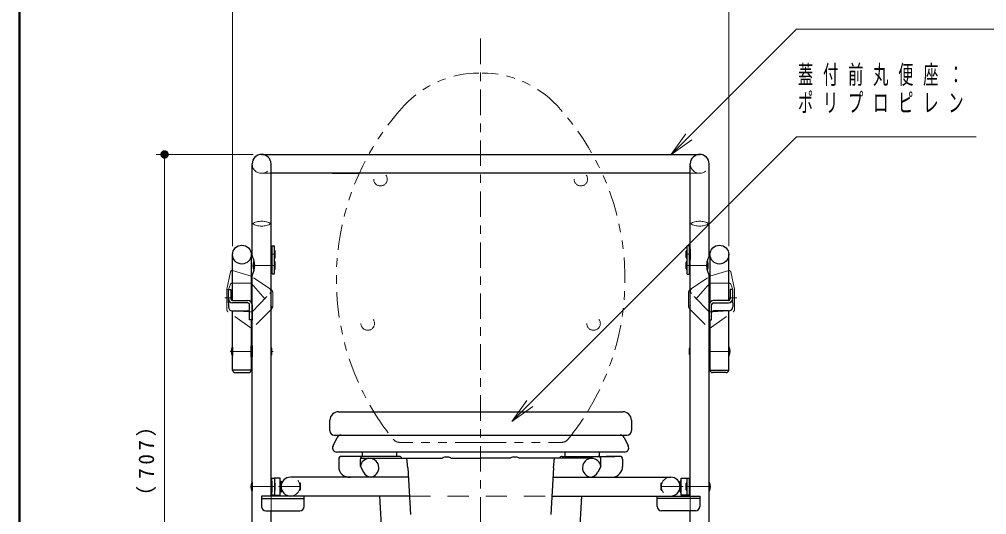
# Model space of a CAD drawing. Units: millimetres on the paper. Extents: x -385 to 0, y -297 to 267.
# Drawn here: x -385 to -271.1, y -150.8 to -92.4 of the extents above; entities that cross this region are included whole.
import ezdxf

# ---------------------------------------------------------------- set-up
doc = ezdxf.new("R2010")
doc.units = ezdxf.units.MM
for name, pattern in [('USER1', [4.5, 2.5, -2]), ('USER2', [6, 3, -1, 1, -1]), ('USER3', [8, 3, -1, 1, -1, 1, -1])]:
    doc.linetypes.add(name, pattern=pattern)
doc.layers.add('LY_3', color=7, linetype='Continuous', lineweight=25)
doc.layers.add('LY_4', color=7, linetype='Continuous', lineweight=13)
doc.styles.add('ＭＳ ゴシック', font='')
doc.styles.get('ＭＳ ゴシック').set_extended_font_data('MS Gothic')

# ---------------------------------------------------------------- blocks, each defined once
blk = doc.blocks.new('filled_dot')
at = {"color": 0, "linetype": 'Continuous', "lineweight": -2, "const_width": 1.25}
blk.add_lwpolyline([(-0.625, 0, 1), (0.625, 0, 1)], format="xyb", close=True, dxfattribs=at)

msp = doc.modelspace()

# ---------------------------------------------------------------- linework, layer by layer
at = {"layer": 'LY_3', "lineweight": 13}
for p, q in [((-359.896, -119.132), (-359.896, -89.742)), ((-301.436, -119.132), (-301.436, -89.742)), ((-308.266, -108.389), (-306.498, -105.914)), ((-308.266, -108.389), (-306.145, -106.268)), ((-305.791, -106.621), (-308.266, -108.389)), ((-357.466, -108.33), (-368.896, -108.33)), ((-367.896, -179.022), (-367.896, -108.33)), ((-326.974, -139.779), (-325.206, -137.304)), ((-326.974, -139.779), (-324.853, -137.658)), ((-324.499, -138.011), (-326.974, -139.779))]:
    msp.add_line(p, q, dxfattribs=at)
at = {"layer": 'LY_3', "color": 2, "linetype": 'USER2', "lineweight": 13}
for p, q in [((-330.666, -205.69), (-330.666, -94.485)), ((-355.356, -120.085), (-354.856, -120.085)), ((-305.976, -120.085), (-306.476, -120.085)), ((-357.484, -121.419), (-354.856, -121.419)), ((-303.847, -121.419), (-306.476, -121.419)), ((-360.802, -125.238), (-359.971, -125.238)), ((-301.351, -125.238), (-300.474, -125.238)), ((-360.181, -131.531), (-357.576, -131.531)), ((-355.356, -131.531), (-355.095, -131.531)), ((-305.976, -131.531), (-306.076, -131.531)), ((-301.286, -131.531), (-303.756, -131.531)), ((-357.726, -147.452), (-354.856, -147.452)), ((-354.492, -147.452), (-351.898, -147.452)), ((-306.8, -147.452), (-309.434, -147.452)), ((-303.606, -147.452), (-306.476, -147.452))]:
    msp.add_line(p, q, dxfattribs=at)
at = {"layer": 'LY_3'}
for p, q in [((-356.466, -108.33), (-304.866, -108.33)), ((-357.576, -120.241), (-357.576, -109.44)), ((-355.356, -124.235), (-355.356, -109.44)), ((-305.976, -124.241), (-305.976, -109.44)), ((-303.756, -120.241), (-303.756, -109.44)), ((-305.976, -110.55), (-355.356, -110.55)), ((-348.133, -110.55), (-344.969, -110.55)), ((-313.002, -110.545), (-342.5, -110.545)), ((-355.356, -119.435), (-355.356, -120.735)), ((-355.256, -119.435), (-355.356, -119.435)), ((-355.256, -119.137), (-355.206, -119.087)), ((-355.256, -119.137), (-355.256, -122.369)), ((-355.256, -120.735), (-355.256, -119.435)), ((-355.206, -119.087), (-355.006, -119.087)), ((-354.956, -119.137), (-355.006, -119.087)), ((-354.956, -122.369), (-354.956, -119.137)), ((-306.376, -119.137), (-306.326, -119.087)), ((-306.376, -119.137), (-306.376, -122.369)), ((-306.126, -119.087), (-306.326, -119.087)), ((-306.076, -119.137), (-306.126, -119.087)), ((-306.076, -122.369), (-306.076, -119.137)), ((-306.076, -119.435), (-305.976, -119.435)), ((-306.076, -120.735), (-306.076, -119.435)), ((-305.976, -119.435), (-305.976, -120.735)), ((-359.896, -125.55), (-359.896, -120.132)), ((-357.676, -120.132), (-357.676, -125.75)), ((-355.356, -120.735), (-355.256, -120.735)), ((-355.356, -120.769), (-355.256, -120.769)), ((-355.356, -122.069), (-355.356, -120.769)), ((-355.256, -120.769), (-355.256, -122.069)), ((-354.856, -120.435), (-354.856, -119.735)), ((-306.476, -120.435), (-306.476, -119.735)), ((-305.976, -120.735), (-306.076, -120.735)), ((-306.076, -120.769), (-306.076, -122.069)), ((-305.976, -120.769), (-306.076, -120.769)), ((-305.976, -122.069), (-305.976, -120.769)), ((-303.656, -120.132), (-303.656, -125.75)), ((-301.436, -125.55), (-301.436, -120.132)), ((-357.334, -120.919), (-357.384, -120.919)), ((-357.334, -121.919), (-357.334, -120.919)), ((-357.334, -121.119), (-357.297, -121.119)), ((-357.334, -121.719), (-357.297, -121.719)), ((-354.856, -121.769), (-354.856, -121.069)), ((-306.476, -121.769), (-306.476, -121.069)), ((-303.997, -121.119), (-304.035, -121.119)), ((-303.997, -121.719), (-304.035, -121.719)), ((-303.997, -120.919), (-303.947, -120.919)), ((-303.997, -121.919), (-303.997, -120.919)), ((-357.576, -122.738), (-357.576, -122.597)), ((-357.576, -123.617), (-357.576, -122.738)), ((-357.384, -121.919), (-357.334, -121.919)), ((-355.256, -122.069), (-355.356, -122.069)), ((-355.206, -122.419), (-355.256, -122.369)), ((-355.006, -122.419), (-355.206, -122.419)), ((-355.006, -122.419), (-354.956, -122.369)), ((-306.376, -122.369), (-306.326, -122.419)), ((-306.326, -122.419), (-306.126, -122.419)), ((-306.126, -122.419), (-306.076, -122.369)), ((-306.076, -122.069), (-305.976, -122.069)), ((-303.947, -121.919), (-303.997, -121.919)), ((-303.756, -122.738), (-303.756, -122.597)), ((-303.756, -123.617), (-303.756, -122.738)), ((-357.576, -125.435), (-357.576, -123.617)), ((-303.756, -171.912), (-303.756, -123.617)), ((-360.376, -124.235), (-360.076, -124.235)), ((-360.376, -125.814), (-360.376, -124.235)), ((-360.076, -124.235), (-360.076, -125.35)), ((-355.356, -126.158), (-355.356, -124.235)), ((-305.976, -126.158), (-305.976, -124.241)), ((-301.256, -124.235), (-301.256, -125.35)), ((-300.956, -124.235), (-301.256, -124.235)), ((-300.956, -125.814), (-300.956, -124.235)), ((-360.376, -125.814), (-360.376, -126.27)), ((-359.876, -125.55), (-358.076, -125.55)), ((-358.076, -125.814), (-359.876, -125.814)), ((-357.876, -126.77), (-357.876, -126.014)), ((-357.576, -171.912), (-357.576, -125.435)), ((-357.576, -126.05), (-357.576, -127.824)), ((-355.356, -148.562), (-355.356, -126.158)), ((-305.976, -148.562), (-305.976, -126.158)), ((-303.756, -126.05), (-303.756, -127.824)), ((-303.456, -126.77), (-303.456, -126.014)), ((-301.456, -125.55), (-303.256, -125.55)), ((-303.256, -125.814), (-301.456, -125.814)), ((-300.956, -125.814), (-300.956, -126.27)), ((-359.896, -133.742), (-359.896, -126.769)), ((-359.876, -126.77), (-358.076, -126.77)), ((-357.876, -127.824), (-357.876, -126.77)), ((-303.456, -127.824), (-303.456, -126.77)), ((-301.456, -126.77), (-303.256, -126.77)), ((-301.436, -127.239), (-301.436, -126.77)), ((-301.436, -133.742), (-301.436, -127.239)), ((-357.576, -127.824), (-357.876, -127.824)), ((-357.676, -127.824), (-357.676, -133.742)), ((-303.756, -127.824), (-303.456, -127.824)), ((-303.656, -127.824), (-303.656, -128.798)), ((-303.656, -128.798), (-303.656, -133.742)), ((-357.676, -130.881), (-357.576, -130.881)), ((-357.676, -132.181), (-357.676, -130.881)), ((-357.576, -130.881), (-357.576, -132.181)), ((-303.756, -130.881), (-303.756, -132.181)), ((-303.656, -130.881), (-303.756, -130.881)), ((-303.656, -132.181), (-303.656, -130.881)), ((-359.946, -131.031), (-359.896, -131.031)), ((-359.896, -132.031), (-359.946, -132.031)), ((-359.896, -131.031), (-359.896, -132.031)), ((-355.256, -131.881), (-355.256, -131.181)), ((-306.076, -131.881), (-306.076, -131.181)), ((-301.436, -131.031), (-301.436, -132.031)), ((-301.386, -131.031), (-301.436, -131.031)), ((-301.436, -132.031), (-301.386, -132.031)), ((-357.576, -132.181), (-357.676, -132.181)), ((-303.756, -132.181), (-303.656, -132.181)), ((-357.676, -133.742), (-359.896, -133.742)), ((-359.586, -134.023), (-357.986, -134.023)), ((-303.656, -133.742), (-301.436, -133.742)), ((-301.746, -134.023), (-303.346, -134.023)), ((-347.416, -138.635), (-313.916, -138.635)), ((-348.416, -140.85), (-348.416, -139.635)), ((-312.916, -139.635), (-312.916, -140.85)), ((-348.416, -140.85), (-348.416, -140.883)), ((-312.916, -140.883), (-312.916, -140.85)), ((-348.055, -142.666), (-347.554, -141.66)), ((-347.916, -141.383), (-313.416, -141.383)), ((-347.106, -141.383), (-335.225, -141.383)), ((-326.106, -141.383), (-314.225, -141.383)), ((-313.778, -141.66), (-313.276, -142.666)), ((-330.665, -143.389), (-347.608, -143.389)), ((-344.629, -143.389), (-344.629, -143.892)), ((-340.57, -143.389), (-340.57, -143.892)), ((-313.724, -143.389), (-330.665, -143.389)), ((-320.761, -143.389), (-320.761, -143.892)), ((-316.709, -143.389), (-316.709, -143.892)), ((-347.386, -144.222), (-347.386, -145.092)), ((-340.266, -143.892), (-347.056, -143.892)), ((-344.836, -145.092), (-344.836, -144.222)), ((-344.82, -144.122), (-339.368, -144.122)), ((-339.244, -145.232), (-339.368, -144.122)), ((-339.368, -144.122), (-335.166, -144.122)), ((-335.166, -144.072), (-335.166, -144.122)), ((-334.166, -144.072), (-334.166, -144.122)), ((-334.166, -144.072), (-334.166, -144.122)), ((-334.166, -144.122), (-330.666, -144.122)), ((-327.166, -144.122), (-330.666, -144.122)), ((-327.166, -144.072), (-327.166, -144.122)), ((-326.166, -144.072), (-326.166, -144.122)), ((-321.964, -144.122), (-326.166, -144.122)), ((-322.087, -145.232), (-321.964, -144.122)), ((-317.505, -144.122), (-321.964, -144.122)), ((-321.384, -144.122), (-321.363, -144.079)), ((-321.384, -144.122), (-321.363, -144.079)), ((-321.066, -143.892), (-314.845, -143.892)), ((-316.496, -145.092), (-316.496, -144.222)), ((-314.276, -143.892), (-315.873, -143.892)), ((-313.946, -144.222), (-313.946, -145.092)), ((-344.836, -145.092), (-344.471, -145.763)), ((-339.244, -145.232), (-338.942, -150.759)), ((-322.087, -145.232), (-322.39, -150.759)), ((-316.496, -145.092), (-316.861, -145.763)), ((-357.626, -146.952), (-357.576, -146.952)), ((-357.576, -146.952), (-357.576, -147.952)), ((-355.356, -146.802), (-355.256, -146.802)), ((-355.356, -148.102), (-355.356, -146.802)), ((-355.256, -146.452), (-354.956, -146.452)), ((-355.256, -148.452), (-355.256, -146.452)), ((-355.256, -146.802), (-355.256, -148.102)), ((-354.266, -146.452), (-354.956, -146.452)), ((-354.956, -146.452), (-354.956, -148.452)), ((-354.266, -148.452), (-354.266, -146.452)), ((-354.266, -146.802), (-354.166, -146.802)), ((-354.266, -148.102), (-354.266, -146.802)), ((-354.166, -146.802), (-354.166, -148.102)), ((-339.184, -146.342), (-353.056, -146.342)), ((-322.148, -146.342), (-308.276, -146.342)), ((-307.166, -146.802), (-307.166, -148.102)), ((-307.066, -146.802), (-307.166, -146.802)), ((-307.066, -146.452), (-306.376, -146.452)), ((-307.066, -148.452), (-307.066, -146.452)), ((-307.066, -148.102), (-307.066, -146.802)), ((-306.376, -146.452), (-306.376, -148.452)), ((-306.376, -146.452), (-306.076, -146.452)), ((-306.076, -148.452), (-306.076, -146.452)), ((-306.076, -146.802), (-306.076, -148.102)), ((-305.976, -146.802), (-306.076, -146.802)), ((-305.976, -148.102), (-305.976, -146.802)), ((-303.756, -146.952), (-303.756, -147.952)), ((-303.706, -146.952), (-303.756, -146.952)), ((-357.576, -147.952), (-357.626, -147.952)), ((-355.256, -148.102), (-355.356, -148.102)), ((-354.856, -147.802), (-354.856, -147.102)), ((-354.166, -148.102), (-354.266, -148.102)), ((-307.166, -148.102), (-307.066, -148.102)), ((-306.476, -147.802), (-306.476, -147.102)), ((-306.076, -148.102), (-305.976, -148.102)), ((-303.756, -147.952), (-303.706, -147.952)), ((-356.466, -148.562), (-356.466, -149.795)), ((-351.466, -148.562), (-356.466, -148.562)), ((-356.466, -148.562), (-356.466, -149.695)), ((-356.466, -148.862), (-351.466, -148.862)), ((-354.956, -148.452), (-355.256, -148.452)), ((-354.956, -148.452), (-354.266, -148.452)), ((-339.063, -148.562), (-353.056, -148.562)), ((-351.466, -149.795), (-351.466, -148.562)), ((-351.466, -149.645), (-351.466, -148.562)), ((-340.902, -176.804), (-342.537, -148.562)), ((-322.268, -148.562), (-308.276, -148.562)), ((-318.794, -148.562), (-320.429, -176.794)), ((-309.866, -148.562), (-304.866, -148.562)), ((-309.866, -149.795), (-309.866, -148.562)), ((-309.866, -149.645), (-309.866, -148.562)), ((-304.866, -148.862), (-309.866, -148.862)), ((-306.376, -148.452), (-307.066, -148.452)), ((-306.076, -148.452), (-306.376, -148.452)), ((-304.866, -148.562), (-304.866, -149.795)), ((-304.866, -148.562), (-304.866, -149.695)), ((-355.966, -150.295), (-351.966, -150.295)), ((-355.356, -171.912), (-355.356, -150.295)), ((-305.366, -150.295), (-309.366, -150.295)), ((-305.976, -171.912), (-305.976, -150.295))]:
    msp.add_line(p, q, dxfattribs=at)
at = {"layer": 'LY_3', "color": 40, "linetype": 'USER1', "lineweight": 13}
for p, q in [((-355.356, -110.55), (-356.437, -110.55)), ((-342.133, -110.55), (-342.065, -110.55)), ((-319.267, -110.55), (-318.465, -110.55)), ((-316.362, -110.55), (-316.245, -110.55)), ((-304.916, -110.55), (-305.976, -110.55)), ((-352.041, -147.002), (-351.998, -147.002)), ((-352.041, -147.902), (-351.998, -147.902)), ((-351.898, -147.802), (-351.898, -147.102)), ((-309.434, -147.802), (-309.434, -147.102)), ((-309.29, -147.002), (-309.334, -147.002)), ((-309.29, -147.902), (-309.334, -147.902)), ((-355.356, -150.295), (-355.356, -148.562)), ((-339.062, -148.562), (-322.27, -148.562)), ((-305.976, -150.295), (-305.976, -148.562))]:
    msp.add_line(p, q, dxfattribs=at)
at = {"layer": 'LY_3', "color": 110, "linetype": 'USER1', "lineweight": 13}
for p, q in [((-360.567, -124.194), (-360.13, -122.165)), ((-359.934, -122.007), (-359.896, -122.007)), ((-359.896, -122.007), (-357.676, -122.671)), ((-355.332, -124.257), (-357.676, -122.671)), ((-306, -124.257), (-303.656, -122.671)), ((-301.436, -122.007), (-303.656, -122.671)), ((-301.397, -122.007), (-301.436, -122.007)), ((-300.765, -124.194), (-301.202, -122.165)), ((-360.376, -124.235), (-360.145, -123.629)), ((-359.958, -123.5), (-359.896, -123.5)), ((-359.896, -123.5), (-357.678, -123.5)), ((-357.678, -123.5), (-355.399, -126.099)), ((-303.654, -123.5), (-305.932, -126.099)), ((-301.436, -123.5), (-303.654, -123.5)), ((-301.374, -123.5), (-301.436, -123.5)), ((-300.956, -124.235), (-301.187, -123.629)), ((-360.576, -124.488), (-360.576, -124.278)), ((-360.576, -124.488), (-360.576, -126.553)), ((-357.576, -126.868), (-355.488, -124.719)), ((-355.156, -126.214), (-355.156, -124.588)), ((-306.176, -126.214), (-306.176, -124.588)), ((-303.756, -126.868), (-305.843, -124.719)), ((-300.756, -124.488), (-300.756, -124.278)), ((-300.756, -124.488), (-300.756, -126.553)), ((-357.576, -128.868), (-360.406, -126.881)), ((-357.904, -126.868), (-359.9, -126.769)), ((-357.904, -126.868), (-357.576, -126.868)), ((-355.356, -126.582), (-357.576, -128.868)), ((-355.269, -126.493), (-355.356, -126.582)), ((-306.063, -126.493), (-305.976, -126.582)), ((-305.976, -126.582), (-303.756, -128.868)), ((-303.428, -126.868), (-303.756, -126.868)), ((-303.756, -128.868), (-300.926, -126.881)), ((-303.428, -126.868), (-301.431, -126.769))]:
    msp.add_line(p, q, dxfattribs=at)
at = {"layer": 'LY_3', "color": 1, "linetype": 'USER3', "lineweight": 13}
for q in [(-340.194, -142.242), (-321.138, -142.242)]:
    msp.add_line((-330.666, -142.242), q, dxfattribs=at)
at = {"layer": 'LY_3', "lineweight": 13}
for points in [[(-308.266, -108.389), (-293.466, -93.589), (-266.281, -93.589)], [(-326.974, -139.779), (-293.466, -106.271), (-272.292, -106.271)]]:
    msp.add_lwpolyline(points, dxfattribs=at)
at = {"layer": 'LY_3', "color": 40, "linetype": 'USER1', "lineweight": 13}
for centre in [(-342.466, -111.242), (-318.866, -111.242), (-343.966, -128.242), (-317.366, -128.242)]:
    msp.add_circle(centre, 0.8, dxfattribs=at)
at = {"layer": 'LY_3'}
for centre in [(-358.786, -120.132), (-302.546, -120.132)]:
    msp.add_circle(centre, 1.11, dxfattribs=at)
at = {"layer": 'LY_3', "color": 1, "linetype": 'USER3', "lineweight": 13}
for centre, radius, start, end in [((-330.865, -110.742), 12, 90, 137.162), ((-330.467, -110.742), 12, 42.8377, 90), ((-317.666, -122.981), 30, 137.162, 211.454), ((-343.666, -122.981), 30, 328.546, 42.8377), ((-317.666, -122.981), 30, 211.454, 219.028), ((-343.666, -122.981), 30, 320.972, 328.546), ((-340.194, -141.242), 1, 219.028, 270), ((-321.138, -141.242), 1, 270, 320.972)]:
    msp.add_arc(centre, radius, start, end, dxfattribs=at)
at = {"layer": 'LY_3'}
for centre, radius, start, end in [((-356.466, -109.44), 1.11, 0, 180), ((-304.866, -109.44), 1.11, 0, 180), ((-357.276, -120.241), 0.3, 180, 208.577), ((-359.438, -121.419), 2.163, 331.423, 28.5773), ((-354.956, -119.735), 0.1, 0, 90), ((-354.956, -120.435), 0.1, 270, 0), ((-306.376, -119.735), 0.1, 90, 180), ((-306.376, -120.435), 0.1, 180, 270), ((-301.893, -121.419), 2.163, 151.423, 208.577), ((-304.056, -120.241), 0.3, 331.423, 0), ((-356.184, -121.419), 1.3, 157.38, 202.62), ((-354.956, -121.069), 0.1, 0, 90), ((-354.956, -121.769), 0.1, 270, 0), ((-306.376, -121.069), 0.1, 90, 180), ((-306.376, -121.769), 0.1, 180, 270), ((-305.147, -121.419), 1.3, 337.38, 22.6199), ((-357.276, -122.597), 0.3, 151.423, 180), ((-304.056, -122.597), 0.3, 0, 28.5773), ((-360.176, -124.278), 0.4, 167.843, 180), ((-359.876, -125.314), 0.5, 180, 270), ((-301.456, -125.314), 0.5, 270, 0), ((-359.876, -126.27), 0.5, 180, 270), ((-359.876, -125.35), 0.2, 180, 270), ((-358.076, -126.05), 0.5, 0, 90), ((-358.076, -126.014), 0.2, 0, 90), ((-303.256, -126.05), 0.5, 90, 180), ((-303.256, -126.014), 0.2, 90, 180), ((-301.456, -125.35), 0.2, 270, 0), ((-301.456, -126.27), 0.5, 270, 0), ((-358.076, -126.97), 0.2, 0, 90), ((-303.256, -126.97), 0.2, 90, 180), ((-358.746, -131.531), 1.3, 157.38, 202.62), ((-355.356, -131.181), 0.1, 0, 90), ((-355.356, -131.881), 0.1, 270, 0), ((-305.976, -131.181), 0.1, 90, 180), ((-305.976, -131.881), 0.1, 180, 270), ((-302.586, -131.531), 1.3, 337.38, 22.6199), ((-359.586, -133.723), 0.3, 183.561, 270), ((-357.986, -133.723), 0.3, 270, 356.439), ((-303.346, -133.723), 0.3, 183.561, 270), ((-301.746, -133.723), 0.3, 270, 356.439), ((-347.416, -139.635), 1, 90, 180), ((-313.916, -139.635), 1, 0, 90), ((-347.916, -140.883), 0.5, 180, 270), ((-313.416, -140.883), 0.5, 270, 0), ((-347.106, -141.883), 0.5, 90, 153.506), ((-314.225, -141.883), 0.5, 26.4945, 90), ((-347.608, -142.889), 0.5, 153.506, 270), ((-313.724, -142.889), 0.5, 270, 26.4945), ((-347.056, -144.222), 0.33, 90, 180), ((-344.506, -144.222), 0.33, 90, 180), ((-343.743, -145.232), 1.1, 90.2784, 172.699), ((-343.832, -145.232), 1.11, 80.6814, 89.7216), ((-343.754, -145.232), 1.1, 274.671, 89.7216), ((-340.266, -144.222), 0.33, 16.3062, 90), ((-334.666, -145.272), 1.3, 67.3801, 112.62), ((-326.666, -145.272), 1.3, 67.3801, 112.62), ((-321.066, -144.222), 0.33, 90, 154.393), ((-317.578, -145.232), 1.1, 90.2784, 265.507), ((-317.499, -145.232), 1.11, 90.2784, 99.3186), ((-317.589, -145.232), 1.1, 7.30067, 89.7216), ((-316.826, -144.222), 0.33, 0, 90), ((-314.276, -144.222), 0.33, 0, 90), ((-346.153, -145.11), 1.233, 179.179, 275.454), ((-343.496, -145.232), 1.11, 208.561, 270), ((-317.836, -145.232), 1.11, 270, 331.439), ((-315.228, -145.065), 1.282, 275.132, 358.774), ((-356.426, -147.452), 1.3, 157.38, 202.62), ((-353.056, -147.452), 1.11, 90, 270), ((-308.276, -147.452), 1.11, 270, 90), ((-304.906, -147.452), 1.3, 337.38, 22.6199), ((-354.956, -147.102), 0.1, 0, 90), ((-354.956, -147.802), 0.1, 270, 0), ((-306.376, -147.102), 0.1, 90, 180), ((-306.376, -147.802), 0.1, 180, 270), ((-355.966, -149.795), 0.5, 180, 270), ((-351.966, -149.795), 0.5, 270, 0), ((-309.366, -149.795), 0.5, 180, 270), ((-305.366, -149.795), 0.5, 270, 0)]:
    msp.add_arc(centre, radius, start, end, dxfattribs=at)
at = {"layer": 'LY_3', "color": 40, "linetype": 'USER1', "lineweight": 13}
for centre, radius, start, end in [((-356.466, -109.44), 1.11, 180, 0), ((-304.866, -109.44), 1.11, 180, 0), ((-357.678, -123.7), 0.2, 89.4241, 90), ((-355.7, -126.362), 0.4, 315.836, 329.363), ((-317.499, -145.232), 1.11, 90.2784, 99.3186), ((-353.056, -147.452), 1.11, 270, 90), ((-308.276, -147.452), 1.11, 90, 270), ((-351.998, -147.102), 0.1, 0, 90), ((-351.998, -147.802), 0.1, 270, 0), ((-309.334, -147.102), 0.1, 90, 180), ((-309.334, -147.802), 0.1, 180, 270)]:
    msp.add_arc(centre, radius, start, end, dxfattribs=at)
at = {"layer": 'LY_3', "color": 1, "linetype": 'USER1', "lineweight": 13}
for centre, radius, start, end in [((-356.466, -118.462), 2.267, 60.9784, 119.022), ((-304.866, -118.462), 2.267, 60.9784, 119.022), ((-356.466, -114.496), 2.267, 240.978, 299.022), ((-304.866, -114.496), 2.267, 240.978, 299.022), ((-305.632, -126.362), 0.4, 210.637, 224.164)]:
    msp.add_arc(centre, radius, start, end, dxfattribs=at)
at = {"layer": 'LY_3', "color": 110, "linetype": 'USER1', "lineweight": 13}
for centre, radius, start, end in [((-359.934, -122.207), 0.2, 90, 167.843), ((-301.397, -122.207), 0.2, 12.1566, 90), ((-359.958, -123.7), 0.2, 90, 159.144), ((-355.775, -124.44), 0.4, 315.836, 55.9112), ((-305.556, -124.44), 0.4, 124.089, 224.164), ((-301.374, -123.7), 0.2, 20.8563, 90), ((-355.556, -124.588), 0.4, 0, 55.9112), ((-305.776, -124.588), 0.4, 124.089, 180), ((-301.156, -124.278), 0.4, 0, 12.1566), ((-355.7, -126.362), 0.4, 329.363, 41.2493), ((-355.556, -126.214), 0.4, 315.836, 0), ((-305.776, -126.214), 0.4, 180, 224.164), ((-305.632, -126.362), 0.4, 138.751, 210.637), ((-360.176, -126.553), 0.4, 180, 234.924), ((-301.156, -126.553), 0.4, 305.076, 0)]:
    msp.add_arc(centre, radius, start, end, dxfattribs=at)
at = {"layer": 'LY_4', "lineweight": 50}
msp.add_line((-385, -30), (-385, -297), dxfattribs=at)

# ---------------------------------------------------------------- block references
at = {"layer": 'LY_3', "lineweight": 13, "xscale": 0.4, "yscale": 0.4, "rotation": 270}
msp.add_blockref('filled_dot', (-367.896, -108.33), dxfattribs=at)

# ---------------------------------------------------------------- texts
at = {"layer": 'LY_3', "char_height": 2.199, "attachment_point": 1, "style": 'ＭＳ ゴシック'}
for s, insert in [('\\T1.64;\\W0.6;蓋付前丸便座：', (-293.292, -97.821)), ('\\T1.64;\\W0.6;ポリプロピレン', (-293.292, -101.121))]:
    msp.add_mtext(s, dxfattribs=dict(at, insert=insert))
at = {"layer": 'LY_3', "insert": (-368.896, -144.042), "char_height": 1.833, "attachment_point": 8, "rotation": 90, "style": 'ＭＳ ゴシック'}
msp.add_mtext('\\T1.33;（707）', dxfattribs=at)

doc.saveas('drawing.dxf')
